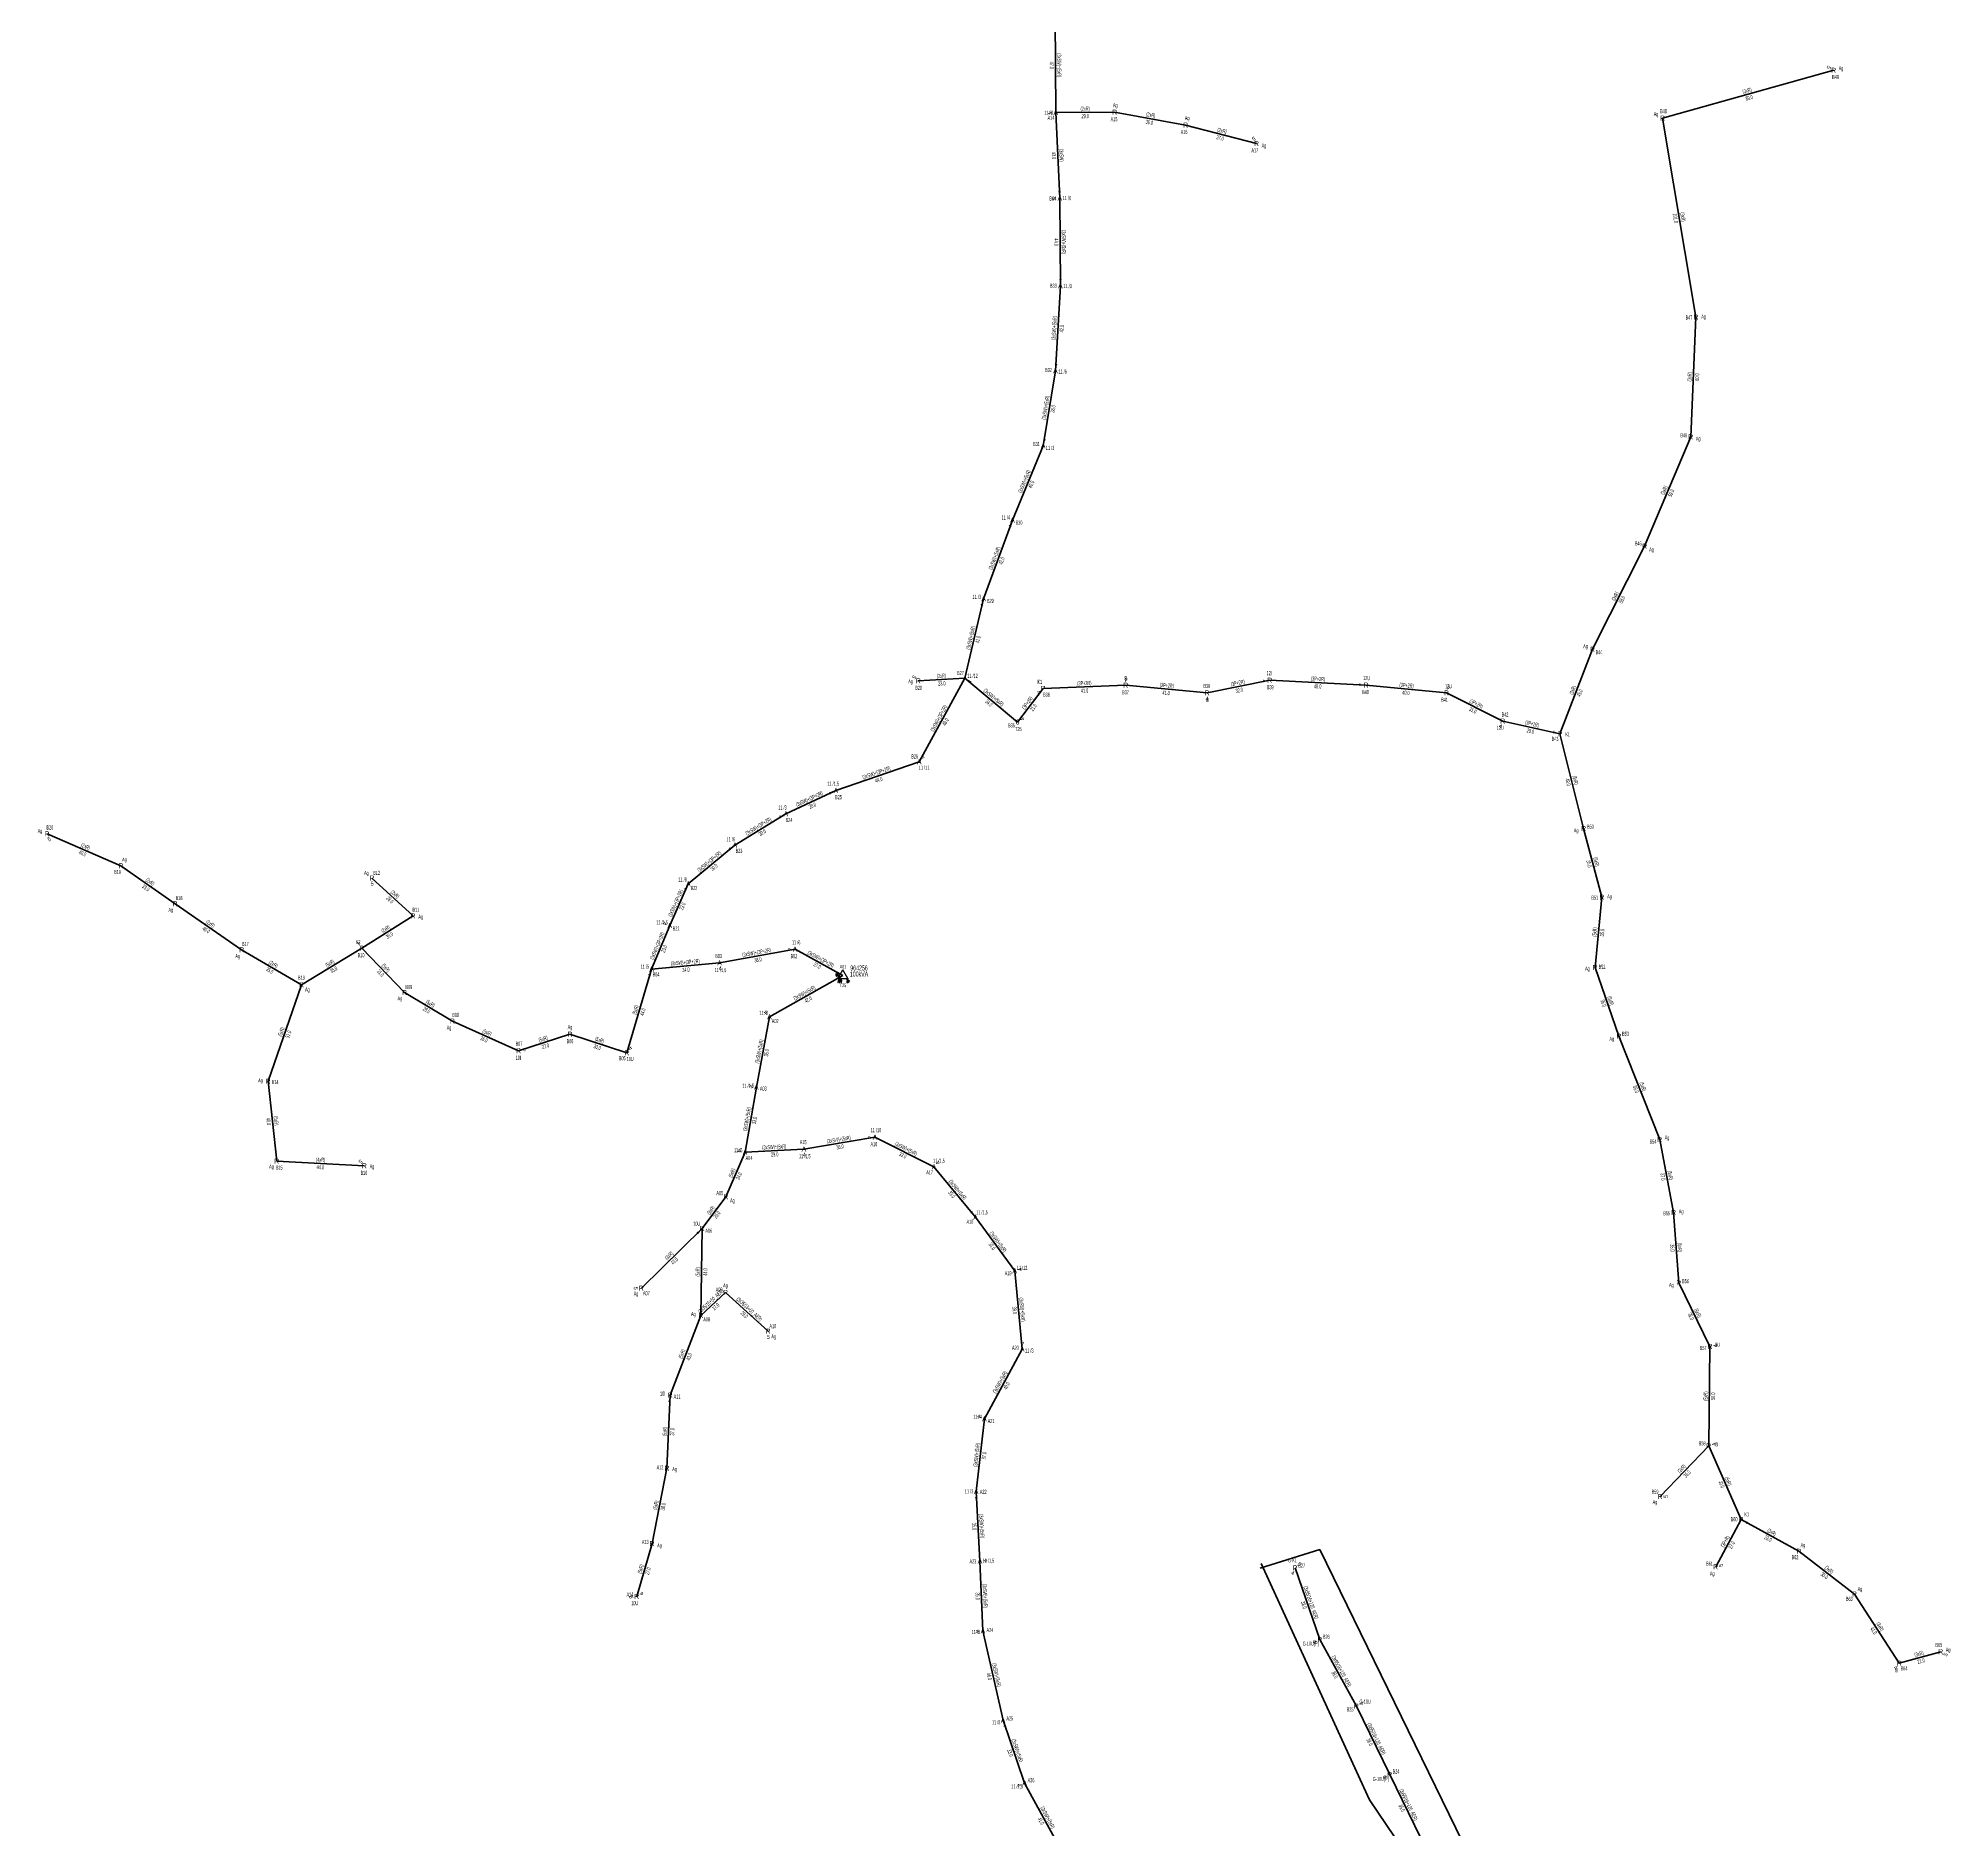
# Model space of a CAD drawing. Header units: millimetres. Extents: x 533048 to 542367, y 4141668 to 4149433.
# Drawn here: x 537838 to 538793, y 4146387 to 4147282 of the extents above; entities that cross this region are included whole.
import ezdxf
from ezdxf.enums import TextEntityAlignment as Align

# ---------------------------------------------------------------- set-up
doc = ezdxf.new("R2010")
doc.units = ezdxf.units.MM
for name, color, linetype, lineweight in [('DIREK_AG_MEVCUT', 120, 'Continuous', 25), ('DIREK_OG_MEVCUT', 16, 'Continuous', 25), ('HAT_AG_HAVAI_MEVCUT', 126, 'Continuous', 50), ('HAT_OG_HAVAI_MEVCUT', 48, 'Continuous', 70), ('KULLANICI', 1, 'Continuous', 25), ('TRAFO_MEVCUT', 5, 'Continuous', 30), ('TRAFO_TADILAT_BYSK', 5, 'Continuous', 30)]:
    doc.layers.add(name, color=color, linetype=linetype, lineweight=lineweight)
doc.styles.add('Direk', font='B_CAD')
doc.styles.get("Standard").update_dxf_attribs({"font": 'Arial'})

# ---------------------------------------------------------------- blocks, each defined once
blk = doc.blocks.new('MEV_DIREK')
h = blk.add_hatch(color=32)
h.paths.add_polyline_path([(-2.14, 0.97), (-2.35, 1.09), (-3.31, -0.55), (-3.09, -0.67), (-2.67, 0.06), (-1.89, -0.39), (-1.79, -0.22), (-2.56, 0.23)])
h.paths.add_polyline_path([(-3.46, -0.17), (-3.33, -0.25), (-2.61, 0.99), (-2.74, 1.06)])
h.paths.add_polyline_path([(-3.54, 0.29), (-3.41, 0.22), (-3.05, 0.82), (-3.18, 0.9)])
h.paths.add_polyline_path([(-3.58, 0.81), (-3.66, 0.68), (-3.53, 0.61), (-3.45, 0.74)])
h.paths.add_polyline_path([(-1.51, -2.34), (-2.26, -2.33), (-2.52, -3.47), (-2.42, -3.47), (-2.21, -2.53), (-1.91, -2.54), (-2.12, -3.47), (-2.02, -3.47), (-1.81, -2.54), (-1.51, -2.54), (-1.72, -3.47), (-1.62, -3.48), (-1.41, -2.54), (-1.11, -2.54), (-1.32, -3.48), (-1.22, -3.48), (-1.01, -2.54), (-0.71, -2.55), (-0.92, -3.48), (-0.82, -3.48), (-0.56, -2.35), (-1.31, -2.34), (-1.31, -1.44), (-1.51, -1.44)])
at = {"layer": 'TRAFO_MEVCUT'}
for points in [[(2.35, -1.57), (2.12, -1.92), (2.08, -1.44), (1.94, -1.44), (2.01, -2.32), (2.25, -1.96), (2.31, -2.67), (2.1, -2.67), (2.39, -2.87), (2.4, -2.86), (2.64, -2.49), (2.45, -2.63)], [(2.35, -1.57), (2.12, -1.92), (2.08, -1.44), (1.94, -1.44), (2.01, -2.32), (2.25, -1.96), (2.31, -2.67), (2.1, -2.67), (2.39, -2.87), (1.98, -3.19), (2.2, -3.79), (2.26, -3.74), (2.08, -3.26), (2.26, -3.13), (2.44, -3.6), (2.49, -3.56), (2.32, -3.08), (2.49, -2.94), (2.67, -3.42), (2.73, -3.38), (2.55, -2.9), (2.73, -2.76), (2.91, -3.24), (2.97, -3.2), (2.79, -2.72), (2.97, -2.58), (3.15, -3.06), (3.21, -3.01), (2.98, -2.42), (2.4, -2.86), (2.64, -2.49), (2.45, -2.63)], [(2.97, -2.58), (3.15, -3.06), (3.21, -3.01), (2.98, -2.42), (2.4, -2.86), (2.64, -2.49), (2.45, -2.63), (2.35, -1.57), (2.12, -1.92), (2.08, -1.44), (1.94, -1.44), (2.01, -2.32), (2.25, -1.96), (2.31, -2.67), (2.1, -2.67), (2.39, -2.87), (1.98, -3.19), (2.2, -3.79), (2.26, -3.74), (2.08, -3.26), (2.26, -3.13), (2.44, -3.6), (2.49, -3.56), (2.32, -3.08), (2.49, -2.94), (2.67, -3.42), (2.73, -3.38), (2.55, -2.9), (2.73, -2.76), (2.91, -3.24), (2.97, -3.2), (2.79, -2.72)]]:
    blk.add_hatch(color=32, dxfattribs=at).paths.add_polyline_path(points)
at = {"layer": 'TRAFO_MEVCUT', "linetype": 'Continuous'}
for p, q in [((-2.5, -1.44), (0, 2.89)), ((2.5, -1.44), (0, 2.89)), ((-2.5, -1.44), (2.5, -1.44))]:
    blk.add_line(p, q, dxfattribs=at)
at = {"layer": 'TRAFO_MEVCUT', "color": 32, "flags": 128}
blk.add_lwpolyline([(1.94, -1.44), (2.08, -1.44), (2.12, -1.92), (2.35, -1.57), (2.45, -2.63), (2.64, -2.49), (2.4, -2.86), (2.98, -2.42), (3.21, -3.01), (3.15, -3.06), (2.97, -2.58), (2.79, -2.72), (2.97, -3.2), (2.91, -3.24), (2.73, -2.76), (2.55, -2.9), (2.73, -3.38), (2.67, -3.42), (2.49, -2.94), (2.32, -3.08), (2.49, -3.56), (2.44, -3.6), (2.26, -3.13), (2.08, -3.26), (2.26, -3.74), (2.2, -3.79), (1.98, -3.19), (2.39, -2.87), (2.1, -2.67), (2.31, -2.67), (2.25, -1.96), (2.01, -2.32), (1.94, -1.44)], dxfattribs=at)
at = {"layer": 'TRAFO_TADILAT_BYSK', "color": 32, "flags": 128}
for points in [[(-3.53, 0.61), (-3.45, 0.74), (-3.58, 0.81), (-3.66, 0.68), (-3.53, 0.61)], [(-3.41, 0.22), (-3.05, 0.82), (-3.18, 0.9), (-3.54, 0.29), (-3.41, 0.22)], [(-3.33, -0.25), (-2.61, 0.99), (-2.74, 1.06), (-3.46, -0.17), (-3.33, -0.25)], [(-1.79, -0.22), (-2.56, 0.23), (-2.14, 0.97), (-2.35, 1.09), (-3.31, -0.55), (-3.09, -0.67), (-2.67, 0.06), (-1.89, -0.39), (-1.79, -0.22)], [(-1.31, -1.44), (-1.51, -1.44), (-1.51, -2.34), (-2.26, -2.33), (-2.52, -3.47), (-2.42, -3.47), (-2.21, -2.53), (-1.91, -2.54), (-2.12, -3.47), (-2.02, -3.47), (-1.81, -2.54), (-1.51, -2.54), (-1.72, -3.47), (-1.62, -3.48), (-1.41, -2.54), (-1.11, -2.54), (-1.32, -3.48), (-1.22, -3.48), (-1.01, -2.54), (-0.71, -2.55), (-0.92, -3.48), (-0.82, -3.48), (-0.56, -2.35), (-1.31, -2.34), (-1.31, -1.44)]]:
    blk.add_lwpolyline(points, dxfattribs=at)

msp = doc.modelspace()

# ---------------------------------------------------------------- linework, layer by layer
at = {"layer": 'HAT_AG_HAVAI_MEVCUT'}
for p, q in [((538649.615995, 4147241.957855), (538735.106771, 4147265.825838)), ((538346.573521, 4147244.71657), (538375.99421, 4147244.891853)), ((538375.99421, 4147244.891853), (538411.430268, 4147238.472277)), ((538666.30648, 4147142.624494), (538649.615995, 4147241.957855)), ((538411.430268, 4147238.472277), (538446.866327, 4147229.228088)), ((538663.694035, 4147082.777006), (538666.30648, 4147142.624494)), ((538640.704354, 4147028.130464), (538663.694035, 4147082.777006)), ((538614.666555, 4146976.70581), (538640.704354, 4147028.130464)), ((538598.3849, 4146934.509093), (538614.666555, 4146976.70581)), ((538301.238162, 4146962.218678), (538277.93867, 4146960.948967)), ((538327.523046, 4146940.397807), (538340.327533, 4146957.189728)), ((538340.327533, 4146957.189728), (538381.529866, 4146958.758572)), ((538381.529866, 4146958.758572), (538422.229977, 4146954.906826)), ((538422.229977, 4146954.906826), (538453.448302, 4146961.286314)), ((538501.548813, 4146958.846606), (538453.448302, 4146961.286314)), ((538541.726778, 4146954.90021), (538501.548813, 4146958.846606)), ((538569.797183, 4146940.868552), (538541.726778, 4146954.90021)), ((538598.3849, 4146934.509093), (538569.797183, 4146940.868552)), ((538598.3849, 4146934.509093), (538610.217561, 4146887.23965)), ((538619.29361, 4146852.99956), (538610.217561, 4146887.23965)), ((537879.708222, 4146868.596116), (537842.831669, 4146884.521944)), ((537906.725239, 4146849.625765), (537879.708222, 4146868.596116)), ((538005.049855, 4146862.496787), (538025.590119, 4146843.547183)), ((537939.979878, 4146826.654261), (537906.725239, 4146849.625765)), ((538615.933394, 4146817.761307), (538619.29361, 4146852.99956)), ((538000.080144, 4146827.445333), (538025.590119, 4146843.547183)), ((537969.868999, 4146809.209956), (537939.979878, 4146826.654261)), ((538000.080144, 4146827.445333), (537969.868999, 4146809.209956)), ((538000.080144, 4146827.445333), (538021.32544, 4146805.326347)), ((538144.736482, 4146817.073753), (538132.351543, 4146775.224808)), ((538627.880879, 4146783.511356), (538615.933394, 4146817.761307)), ((537969.868999, 4146809.209956), (537953.217512, 4146761.021891)), ((538021.32544, 4146805.326347), (538045.261332, 4146791.058204)), ((538078.313872, 4146776.254931), (538045.261332, 4146791.058204)), ((538078.313872, 4146776.254931), (538103.976423, 4146784.544637)), ((538132.351543, 4146775.224808), (538103.976423, 4146784.544637)), ((538648.221637, 4146731.880777), (538627.880879, 4146783.511356)), ((537953.217512, 4146761.021891), (537957.486234, 4146721.180881)), ((538191.404503, 4146725.568779), (538181.795427, 4146703.387491)), ((538655.135753, 4146695.552813), (538648.221637, 4146731.880777)), ((537957.486234, 4146721.180881), (538001.257398, 4146718.784863)), ((538181.795427, 4146703.387491), (538169.92237, 4146687.57873)), ((538139.649673, 4146657.665376), (538169.92237, 4146687.57873)), ((538169.352939, 4146644.08236), (538169.92237, 4146687.57873)), ((538657.743791, 4146660.314248), (538655.135753, 4146695.552813)), ((538673.32386, 4146628.640253), (538657.743791, 4146660.314248)), ((538169.352939, 4146644.08236), (538181.660292, 4146655.63)), ((538181.660292, 4146655.63), (538202.932259, 4146636.181344)), ((538169.352939, 4146644.08236), (538154.023235, 4146604.320547)), ((538672.68035, 4146578.925185), (538673.32386, 4146628.640253)), ((538154.023235, 4146604.320547), (538152.413216, 4146567.835335)), ((538672.68035, 4146578.925185), (538648.44107, 4146553.635584)), ((538688.880378, 4146542.226493), (538672.68035, 4146578.925185)), ((538144.945286, 4146530.177304), (538152.413216, 4146567.835335)), ((538688.880378, 4146542.226493), (538676.173545, 4146518.489402)), ((538688.880378, 4146542.226493), (538717.72471, 4146526.321367)), ((538137.288649, 4146503.799004), (538144.945286, 4146530.177304)), ((538745.501154, 4146504.979083), (538717.72471, 4146526.321367)), ((538478.493, 4146482.241), (538466.131, 4146518.024)), ((538767.878133, 4146470.480756), (538745.501154, 4146504.979083)), ((538496.723, 4146449.026), (538478.493, 4146482.241)), ((538767.878133, 4146470.480756), (538788.556981, 4146476.190905)), ((538513.373, 4146414.834), (538496.723, 4146449.026)), ((538528.873, 4146383.138), (538513.373, 4146414.834))]:
    msp.add_line(p, q, dxfattribs=at)
at = {"layer": 'HAT_OG_HAVAI_MEVCUT'}
for p, q in [((538346.573521, 4147244.71657), (538346.358635, 4147291.872853)), ((538348.585856, 4147201.914128), (538346.573521, 4147244.71657)), ((538348.585856, 4147201.914128), (538348.882144, 4147158.162249)), ((538346.435055, 4147115.799928), (538348.882144, 4147158.162249)), ((538340.307271, 4147078.303295), (538346.435055, 4147115.799928)), ((538324.967899, 4147041.233564), (538340.307271, 4147078.303295)), ((538310.557024, 4147001.886973), (538324.967899, 4147041.233564)), ((538301.238162, 4146962.218678), (538310.557024, 4147001.886973)), ((538278.404995, 4146920.537307), (538301.238162, 4146962.218678)), ((538301.238162, 4146962.218678), (538327.523046, 4146940.397807)), ((538236.785958, 4146906.134625), (538278.404995, 4146920.537307)), ((538211.753696, 4146894.585064), (538236.785958, 4146906.134625)), ((538186.337517, 4146878.953793), (538211.753696, 4146894.585064)), ((538163.070321, 4146859.611707), (538186.337517, 4146878.953793)), ((538163.070321, 4146859.611707), (538153.781028, 4146838.73057)), ((538144.736482, 4146817.073753), (538153.781028, 4146838.73057)), ((538144.736482, 4146817.073753), (538178.678396, 4146820.103394)), ((538216.372494, 4146826.948826), (538178.678396, 4146820.103394)), ((538216.372494, 4146826.948826), (538240.322411, 4146813.833073)), ((538203.604182, 4146793.146526), (538240.322411, 4146813.833073)), ((538197.051065, 4146758.022937), (538203.604182, 4146793.146526)), ((538191.404503, 4146725.568779), (538197.051065, 4146758.022937)), ((538191.404503, 4146725.568779), (538220.80598, 4146727.164232)), ((538256.285078, 4146733.091228), (538220.80598, 4146727.164232)), ((538256.285078, 4146733.091228), (538285.759931, 4146718.289294)), ((538285.759931, 4146718.289294), (538306.505943, 4146693.101882)), ((538326.075272, 4146666.424655), (538306.505943, 4146693.101882)), ((538329.850327, 4146627.28698), (538326.075272, 4146666.424655)), ((538310.951457, 4146592.440899), (538329.850327, 4146627.28698)), ((538306.841515, 4146556.139968), (538310.951457, 4146592.440899)), ((538306.841515, 4146556.139968), (538308.706488, 4146521.466179)), ((538310.22073, 4146486.549171), (538308.706488, 4146521.466179)), ((538320.255, 4146441.935), (538310.22073, 4146486.549171)), ((538331.04026, 4146410.607584), (538320.255, 4146441.935)), ((538350.733003, 4146374.428442), (538331.04026, 4146410.607584))]:
    msp.add_line(p, q, dxfattribs=at)
at = {"layer": 'KULLANICI', "color": 6, "lineweight": 53, "flags": 128}
msp.add_lwpolyline([(538448.724619, 4146517.965188), (538478.410793, 4146527.16286), (538563.441434, 4146353.222089), (538694.685124, 4146244.840203), (538745.037067, 4146070.93792), (538772.674475, 4145867.822653), (538756.680193, 4145867.62995), (538735.868355, 4145934.88302), (538729.574808, 4146043.066146), (538669.971176, 4146240.784536), (538566.074158, 4146309.353712), (538503.22281, 4146402.264497), (538449.1248, 4146520.21222)], dxfattribs=at)

# ---------------------------------------------------------------- block references
at = {"layer": 'TRAFO_MEVCUT'}
msp.add_blockref('MEV_DIREK', (538240.322411, 4146813.833073), dxfattribs=at)

# ---------------------------------------------------------------- texts
at = {"layer": 'DIREK_AG_MEVCUT', "color": 32, "style": 'Direk'}
for s, rotation, p in [('5', 240.599087, (538732.667394, 4147267.200408)), ('5', 570.379127, (538445.450312, 4147231.643642)), ('5', 228.119262, (538275.853969, 4146962.818197)), ('4', 310.049956, (538338.184179, 4146955.388053)), ('4', 536.490486, (538381.701266, 4146961.553321)), ('4', 277.936165, (538450.675119, 4146960.899719)), ('4', 266.419851, (538498.754277, 4146959.021451)), ('4', 518.678114, (538542.744878, 4146957.508557)), ('4', 358.832698, (538422.172936, 4146952.107407)), ('4', 336.945185, (538568.70067, 4146938.292187)), ('4', 253.179678, (538595.704692, 4146935.319332)), ('5', 381.641998, (537843.864325, 4146881.919326)), ('5', 362.30664, (538005.162548, 4146859.699055)), ('4', 211.973807, (537998.597456, 4146829.820546)), ('4', 457.394853, (538081.090584, 4146776.615309)), ('4', 500.589952, (538134.129168, 4146777.388151)), ('5', 581.866777, (537999.388675, 4146720.870019)), ('4', 316.766409, (538168.004442, 4146685.538742)), ('5', 269.657919, (538136.849723, 4146657.682093)), ('5', 362.563771, (538203.057507, 4146633.384147)), ('4', 455.991816, (538676.108563, 4146628.932535)), ('4', 352.834079, (538153.673954, 4146601.542418)), ('4', 467.678301, (538675.348125, 4146579.775467)), ('5', 451.214845, (538651.24044, 4146553.694948)), ('4', 421.483138, (538691.340673, 4146540.889725)), ('4', 334.058564, (538464.906134, 4146515.506123)), ('5', 131.558565, (538468.226178, 4146519.881479)), ('5', 466.839168, (538678.853486, 4146519.300524)), ('4', 478.813959, (538139.741979, 4146505.148512)), ('5', 276.31396, (538134.505633, 4146503.491069)), ('4', 291.483951, (538475.887543, 4146481.215526)), ('4', 321.085948, (538766.119302, 4146468.302107)), ('5', 420.43668, (538790.992452, 4146474.809427)), ('4', 476.663063, (538499.22525, 4146450.28248)), ('4', 295.987933, (538510.856118, 4146413.607091))]:
    msp.add_text(s, height=2, rotation=rotation, dxfattribs=at).set_placement(p, align=Align.MIDDLE_CENTER)
at = {"layer": 'DIREK_AG_MEVCUT', "style": 'Direk'}
for s, p in [('R', (538735.106771, 4147265.825838)), ('R', (538375.99421, 4147244.891853)), ('R', (538649.615995, 4147241.957855)), ('R', (538411.430268, 4147238.472277)), ('R', (538446.866327, 4147229.228088)), ('R', (538666.30648, 4147142.624494)), ('R', (538663.694035, 4147082.777006)), ('R', (538640.704354, 4147028.130464)), ('R', (538614.666555, 4146976.70581)), ('R', (538277.93867, 4146960.948967)), ('P', (538340.327533, 4146957.189728)), ('R', (538381.529866, 4146958.758572)), ('R', (538422.229977, 4146954.906826)), ('R', (538453.448302, 4146961.286314)), ('R', (538501.548813, 4146958.846606)), ('R', (538541.726778, 4146954.90021)), ('R', (538569.797183, 4146940.868552)), ('P', (538598.3849, 4146934.509093)), ('R', (538610.217561, 4146887.23965)), ('R', (537842.831669, 4146884.521944)), ('R', (537879.708222, 4146868.596116)), ('R', (538005.049855, 4146862.496787)), ('R', (537906.725239, 4146849.625765)), ('R', (538619.29361, 4146852.99956)), ('R', (538025.590119, 4146843.547183)), ('R', (537939.979878, 4146826.654261)), ('P', (538000.080144, 4146827.445333)), ('R', (537969.868999, 4146809.209956)), ('R', (538615.933394, 4146817.761307)), ('R', (538021.32544, 4146805.326347)), ('R', (538045.261332, 4146791.058204)), ('R', (538103.976423, 4146784.544637)), ('R', (538627.880879, 4146783.511356)), ('R', (538078.313872, 4146776.254931)), ('R', (538132.351543, 4146775.224808)), ('R', (537953.217512, 4146761.021891)), ('R', (538648.221637, 4146731.880777)), ('R', (537957.486234, 4146721.180881)), ('R', (538001.257398, 4146718.784863)), ('R', (538181.795427, 4146703.387491)), ('R', (538655.135753, 4146695.552813)), ('R', (538169.92237, 4146687.57873)), ('R', (538139.649673, 4146657.665376)), ('R', (538657.743791, 4146660.314248)), ('R', (538181.660292, 4146655.63)), ('R', (538169.352939, 4146644.08236)), ('R', (538202.932259, 4146636.181344)), ('R', (538673.32386, 4146628.640253)), ('R', (538154.023235, 4146604.320547)), ('R', (538672.68035, 4146578.925185)), ('R', (538152.413216, 4146567.835335)), ('R', (538648.44107, 4146553.635584)), ('P', (538688.880378, 4146542.226493)), ('R', (538144.945286, 4146530.177304)), ('R', (538717.72471, 4146526.321367)), ('P', (538466.131, 4146518.024)), ('R', (538676.173545, 4146518.489402)), ('R', (538137.288649, 4146503.799004)), ('R', (538745.501154, 4146504.979083)), ('R', (538478.493, 4146482.241)), ('R', (538788.556981, 4146476.190905)), ('R', (538767.878133, 4146470.480756)), ('R', (538496.723, 4146449.026)), ('R', (538513.373, 4146414.834))]:
    msp.add_text(s, height=2.5, dxfattribs=at).set_placement(p, align=Align.MIDDLE_CENTER)
at = {"layer": 'DIREK_AG_MEVCUT', "width": 0.53}
for s, p in [('B49', (538736.047936, 4147262.454754)), ('Ag', (538738.807067, 4147266.858916)), ('A15', (538375.691387, 4147241.404978)), ('Ag', (538376.299689, 4147248.409317)), ('Ag', (538412.200982, 4147241.964721)), ('Ag', (538646.409068, 4147243.995503)), ('B48', (538650.128264, 4147245.420164)), ('A16', (538410.676035, 4147235.05451)), ('A17', (538445.98285, 4147225.841428)), ('Ag', (538450.585249, 4147228.257934)), ('B47', (538662.813081, 4147142.409648)), ('Ag', (538670.153416, 4147142.861081)), ('B46', (538660.2791, 4147083.54396)), ('Ag', (538667.446803, 4147081.934178)), ('B45', (538637.528041, 4147029.60051)), ('Ag', (538644.172938, 4147026.525153)), ('Ag', (538611.172298, 4146978.259858)), ('B44', (538617.86454, 4146975.283527)), ('8I', (538381.628929, 4146962.276866)), ('12I', (538453.18261, 4146964.801112)), ('12U', (538501.808682, 4146962.338054)), ('Ag', (538274.090033, 4146960.739235)), ('B28', (538278.129121, 4146957.454152)), ('K1', (538338.635425, 4146960.450399)), ('B36', (538341.939687, 4146954.083128)), ('B37', (538381.431358, 4146955.259958)), ('B38', (538422.042433, 4146958.401798)), ('B39', (538453.712123, 4146957.796271)), ('B40', (538501.289026, 4146955.356261)), ('12U', (538542.697614, 4146958.267165)), ('8I', (538422.419529, 4146951.374424)), ('B41', (538540.757086, 4146951.537221)), ('B42', (538570.968407, 4146944.166769)), ('12U', (538568.624291, 4146937.565638)), ('K1', (538602.253712, 4146934.270925)), ('B43', (538595.9429, 4146932.001775)), ('Ag', (537839.31942, 4146886.038775)), ('B20', (537844.219332, 4146887.735104)), ('Ag', (538606.495502, 4146886.280535)), ('B50', (538613.606844, 4146888.113015)), ('Ag', (537881.501163, 4146871.802031)), ('B19', (537877.99983, 4146865.541383)), ('Ag', (538002.285671, 4146865.046909)), ('B12', (538007.423116, 4146865.069263)), ('B18', (537908.725517, 4146852.497853)), ('B51', (538615.805376, 4146852.712808)), ('Ag', (538623.134334, 4146853.315289)), ('Ag', (537904.609052, 4146846.58725)), ('B11', (538027.011186, 4146846.745709)), ('Ag', (538029.427561, 4146843.196824)), ('B17', (537941.85798, 4146829.607688)), ('K2', (537998.165077, 4146830.547597)), ('Ag', (537937.999593, 4146823.540146)), ('B10', (537999.622117, 4146823.975433)), ('B13', (537969.843165, 4146812.709861)), ('Ag', (538612.108919, 4146817.299059)), ('B52', (538619.408106, 4146818.18128)), ('Ag', (537972.804503, 4146806.835053)), ('Ag', (538019.010373, 4146802.413475)), ('B09', (538023.503125, 4146808.066363)), ('B08', (538046.875428, 4146794.163795)), ('Ag', (538043.571761, 4146787.807399)), ('B06', (538103.967843, 4146781.044648)), ('Ag', (538103.985006, 4146788.045497)), ('Ag', (538624.287792, 4146782.177481)), ('B53', (538631.162076, 4146784.729446)), ('10I', (538078.122883, 4146772.742238)), ('B07', (538078.503891, 4146779.749769)), ('B05', (538130.08971, 4146772.553832)), ('10U', (538133.979846, 4146772.118831)), ('Ag', (537949.389466, 4146761.456252)), ('B14', (537956.695196, 4146760.627284)), ('B54', (538644.859578, 4146730.907865)), ('Ag', (538651.911148, 4146732.948447)), ('Ag', (537954.908397, 4146718.465246)), ('B15', (537958.779154, 4146717.928443)), ('B16', (538001.066095, 4146715.290095)), ('Ag', (538005.105979, 4146718.574193)), ('A05', (538178.769401, 4146705.14623)), ('Ag', (538185.08672, 4146701.474577)), ('B55', (538651.665731, 4146695.095707)), ('Ag', (538658.954595, 4146696.055869)), ('10U', (538167.277454, 4146689.888078)), ('A06', (538173.235069, 4146686.449118)), ('A09', (538178.443971, 4146657.010319)), ('Ag', (538181.637685, 4146659.132218)), ('Ag', (538654.035993, 4146659.305999)), ('B56', (538661.12115, 4146661.232642)), ('Ag', (538136.980512, 4146655.027899)), ('A07', (538142.109727, 4146655.175771)), ('Ag', (538165.574133, 4146644.811193)), ('A08', (538172.256147, 4146642.127524)), ('A10', (538205.293951, 4146638.764445)), ('Ag', (538205.708654, 4146633.642925)), ('8U', (538677.07595, 4146629.487559)), ('B57', (538669.909828, 4146627.869289)), ('10I', (538150.281697, 4146605.102545)), ('A11', (538157.449207, 4146603.604504)), ('B58', (538669.441268, 4146580.251211)), ('8I', (538676.781176, 4146579.762365)), ('A12', (538148.938358, 4146568.2541)), ('Ag', (538156.237867, 4146567.374417)), ('B59', (538645.914281, 4146556.057431)), ('Ag', (538645.849309, 4146550.931519)), ('B60', (538685.382891, 4146542.359098)), ('K1', (538691.667001, 4146544.77752)), ('A13', (538141.544884, 4146531.00632)), ('Ag', (538148.680651, 4146529.266624)), ('B62', (538715.807981, 4146523.39286)), ('Ag', (538719.747868, 4146529.412482)), ('G-K1', (538464.816993, 4146521.827519)), ('B27', (538469.439149, 4146519.16687)), ('B61', (538673.087853, 4146520.141221)), ('Ag', (538674.442684, 4146515.256054)), ('A14', (538133.927383, 4146504.774654)), ('Ag', (538748.264265, 4146507.530229)), ('10U', (538136.311841, 4146500.43375)), ('B63', (538742.929613, 4146502.60481)), ('G-10U(P)', (538473.949104, 4146480.226537)), ('B26', (538481.692658, 4146483.659517)), ('B65', (538787.625375, 4146479.564643)), ('Ag', (538792.260451, 4146477.213562)), ('8I', (538766.547231, 4146466.976608)), ('B64', (538770.23457, 4146467.89286)), ('B25', (538493.614581, 4146447.417358)), ('G-10U', (538501.100088, 4146451.291193)), ('G-10U(P)', (538508.928451, 4146412.665114)), ('B24', (538516.518463, 4146416.368948))]:
    msp.add_text(s, height=2.05, dxfattribs=at).set_placement(p, align=Align.MIDDLE_CENTER)
at = {"layer": 'DIREK_AG_MEVCUT', "color": 40, "style": 'Direk'}
for p in [(538476.20753, 4146481.227774), (538511.126241, 4146413.737609)]:
    msp.add_text('z', height=2, dxfattribs=at).set_placement(p, align=Align.MIDDLE_CENTER)
at = {"layer": 'DIREK_OG_MEVCUT', "width": 0.53}
for s, p in [('11 /8', (538342.982999, 4147244.624028)), ('A14', (538344.190286, 4147242.153332)), ('B34', (538345.08712, 4147201.820073)), ('11 /6', (538352.17483, 4147202.010608)), ('B33', (538345.383279, 4147158.251367)), ('11 /3', (538352.471593, 4147158.070825)), ('B32', (538342.956149, 4147116.183616)), ('11 /6', (538350.003178, 4147115.4064)), ('B31', (538336.94085, 4147079.261007)), ('11 /3', (538343.757547, 4147077.321727)), ('11 /4', (538321.630155, 4147042.534734)), ('B30', (538328.228872, 4147039.962323)), ('11 /3', (538307.120896, 4147002.915759)), ('B29', (538313.909967, 4147000.883093)), ('B27', (538298.990768, 4146964.901814)), ('11 /12', (538305.012436, 4146963.484516)), ('B35', (538324.444116, 4146938.733418)), ('T25', (538327.920256, 4146936.904683)), ('B26', (538276.146485, 4146923.211093)), ('11 /11', (538280.83333, 4146917.662471)), ('11 /1,5', (538235.377412, 4146909.633492)), ('11 /3', (538210.08063, 4146897.707934)), ('B25', (538238.093021, 4146902.887844)), ('B24', (538213.406548, 4146891.499925)), ('11 /6', (538184.26619, 4146881.840128)), ('B23', (538188.378147, 4146876.110233)), ('11 /8', (538160.221294, 4146861.768199)), ('B22', (538165.861021, 4146857.499364)), ('11 /1,5', (538149.953471, 4146840.380937)), ('B21', (538156.994992, 4146837.344771)), ('11 /6', (538216.934798, 4146830.417999)), ('B03', (538178.209635, 4146823.571861)), ('B02', (538215.812502, 4146823.493915)), ('11 /5', (538141.354717, 4146818.276373)), ('B04', (538146.953667, 4146814.3656)), ('11 /1,5', (538179.16021, 4146816.538347)), ('11 /3', (538200.697885, 4146795.226158)), ('A02', (538206.450532, 4146791.10979)), ('11 /1,5', (538192.901821, 4146758.770932)), ('A03', (538200.495543, 4146757.401992)), ('11 /10', (538256.819285, 4146736.627415)), ('11 /5', (538187.964241, 4146726.597388)), ('11 /1,5', (538221.198498, 4146723.606028)), ('A15', (538220.422211, 4146730.643128)), ('A16', (538255.762271, 4146729.630496)), ('A04', (538193.404094, 4146722.696213)), ('A17', (538283.576635, 4146715.553746)), ('11 /1,5', (538288.226382, 4146721.379618)), ('11 /1,5', (538309.722335, 4146695.603042)), ('A18', (538303.743012, 4146690.953345)), ('11 /12', (538329.788046, 4146667.841376)), ('A19', (538322.805248, 4146665.176879)), ('A20', (538326.42037, 4146627.983685)), ('11 /3', (538333.367334, 4146626.572592)), ('11 /4', (538307.53236, 4146593.51673)), ('A21', (538314.290083, 4146591.390387)), ('11 /3', (538303.252475, 4146556.245883)), ('A22', (538310.339992, 4146556.036726)), ('A23', (538305.21061, 4146521.296365)), ('11 /1,5', (538312.928323, 4146521.671255)), ('11 /3', (538306.662244, 4146486.075671)), ('A24', (538313.690151, 4146487.010821)), ('11 /8', (538316.802932, 4146440.95579)), ('A25', (538323.622156, 4146442.890124)), ('11 /1,5', (538327.228005, 4146408.927876)), ('A26', (538334.243145, 4146412.0188))]:
    msp.add_text(s, height=2.05, dxfattribs=at).set_placement(p, align=Align.MIDDLE_CENTER)
at = {"layer": 'DIREK_OG_MEVCUT', "color": 32, "style": 'Direk'}
for s, rotation, p in [('4', 270.868755, (538343.773843, 4147244.674116)), ('5', 270.96394, (538345.786252, 4147201.867023)), ('4', 182.115814, (538348.482481, 4147204.712219)), ('4', 539.464488, (538348.908314, 4147160.962127)), ('4', 535.200118, (538346.669347, 4147118.590108)), ('4', 527.419066, (538340.917162, 4147081.036065)), ('4', 339.293464, (538323.977871, 4147038.614434)), ('4', 345.055986, (538309.834974, 4146999.181674)), ('4', 415.793791, (538303.553817, 4146960.644593)), ('4', 479.580219, (538329.958109, 4146941.780004)), ('4', 500.736638, (538280.177076, 4146922.705193)), ('4', 293.348164, (538234.21524, 4146905.024936)), ('4', 299.886029, (538209.326045, 4146893.18989)), ('4', 307.700644, (538184.12211, 4146877.241492)), ('4', 329.447246, (538161.646993, 4146857.200455)), ('4', 246.34631, (538151.216264, 4146839.853951)), ('4', 270.543126, (538213.57262, 4146826.922284)), ('4', 341.968928, (538143.86979, 4146814.411265)), ('4', 366.398765, (538178.990449, 4146817.320837)), ('4', 221.905151, (538201.734064, 4146795.23043)), ('4', 259.606281, (538194.29701, 4146758.528089)), ('4', 256.741969, (538188.679131, 4146726.210922)), ('4', 364.700562, (538221.035435, 4146724.373649)), ('4', 270.446701, (538253.485163, 4146733.069399)), ('4', 495.44152, (538287.724515, 4146720.284391)), ('4', 218.673405, (538304.756279, 4146695.287899)), ('4', 463.197664, (538328.801319, 4146667.063926)), ('4', 537.013771, (538329.996195, 4146630.083177)), ('4', 247.030154, (538308.373468, 4146593.533589)), ('4', 360.694208, (538306.87544, 4146553.340174)), ('4', 452.632079, (538311.503534, 4146521.594761)), ('4', 275.031288, (538307.431519, 4146486.303612)), ('4', 377.416895, (538321.093102, 4146439.263374)), ('4', 291.387993, (538328.433089, 4146409.586476))]:
    msp.add_text(s, height=2, rotation=rotation, dxfattribs=at).set_placement(p, align=Align.MIDDLE_CENTER)
at = {"layer": 'DIREK_OG_MEVCUT', "style": 'Direk'}
for s, p in [('A', (538346.573521, 4147244.71657)), ('A', (538348.585856, 4147201.914128)), ('A', (538348.882144, 4147158.162249)), ('A', (538346.435055, 4147115.799928)), ('A', (538340.307271, 4147078.303295)), ('A', (538324.967899, 4147041.233564)), ('A', (538310.557024, 4147001.886973)), ('A', (538301.238162, 4146962.218678)), ('6', (538327.523046, 4146940.397807)), ('A', (538278.404995, 4146920.537307)), ('A', (538236.785958, 4146906.134625)), ('A', (538211.753696, 4146894.585064)), ('A', (538186.337517, 4146878.953793)), ('A', (538163.070321, 4146859.611707)), ('A', (538153.781028, 4146838.73057)), ('A', (538178.678396, 4146820.103394)), ('A', (538216.372494, 4146826.948826)), ('A', (538144.736482, 4146817.073753)), ('A', (538203.604182, 4146793.146526)), ('A', (538197.051065, 4146758.022937)), ('A', (538256.285078, 4146733.091228)), ('A', (538191.404503, 4146725.568779)), ('A', (538220.80598, 4146727.164232)), ('A', (538285.759931, 4146718.289294)), ('A', (538306.505943, 4146693.101882)), ('A', (538326.075272, 4146666.424655)), ('A', (538329.850327, 4146627.28698)), ('A', (538310.951457, 4146592.440899)), ('A', (538306.841515, 4146556.139968)), ('A', (538308.706488, 4146521.466179)), ('A', (538310.22073, 4146486.549171)), ('A', (538320.255, 4146441.935)), ('A', (538331.04026, 4146410.607584))]:
    msp.add_text(s, height=2.5, dxfattribs=at).set_placement(p, align=Align.MIDDLE_CENTER)
at = {"layer": 'HAT_AG_HAVAI_MEVCUT', "lineweight": 30, "width": 0.53}
for s, rotation, p in [('(3xR)', 15.599086, (538692.132814, 4147254.710539, 269367.553385)), ('(2xR)', 0.341353, (538361.278801, 4147245.654197, 269187.997105)), ('(2xR)', 349.731694, (538393.863758, 4147242.518451, 269205.715134)), ('(2xR)', 345.379126, (538429.362856, 4147234.672657, 269223.433164)), ('(3xR)', 279.538027, (538658.799487, 4147192.432021, 269324.807998)), ('(3xR)', 87.500528, (538664.151066, 4147112.737818, 269333.15324)), ('(3xR)', 67.183616, (538651.415705, 4147055.783347, 269331.847017)), ('(3xR)', 63.145579, (538626.927121, 4147002.802104, 269320.352177)), ('(2xR)', 363.119261, (538289.542164, 4146962.432563, 269138.969335)), ('(3P+2R)', 357.096387, (538477.541615, 4146960.915369, 269226.724151)), ('(3P+2R)', 2.180574, (538360.896358, 4146958.823534, 269190.764933)), ('(3P+2R)', 354.593788, (538401.960005, 4146957.678918, 269211.114988)), ('(3P+2R)', 11.549422, (538437.668958, 4146958.92936, 269226.724151)), ('(3P+2R)', 354.390237, (538521.720885, 4146957.719337, 269250.774407)), ('(3xR)', 68.900831, (538605.732712, 4146955.913437, 269307.333277)), ('(3P+2R)', 52.673082, (538333.249379, 4146949.309175, 269170.163767)), ('(3P+2R)', 333.440738, (538556.142035, 4146948.644683, 269270.863389)), ('(3P+2R)', 347.458523, (538584.275616, 4146938.518541, 269284.898591)), ('(5xR)', 284.053698, (538605.125789, 4146911.080778, 269305.108781)), ('(2xR)', 336.641997, (537861.606949, 4146877.339369, 268921.415834)), ('(5xR)', 284.846018, (538615.577211, 4146870.337394, 269305.108781)), ('(2xR)', 324.924887, (537893.705183, 4146859.80658, 268939.854111)), ('(2xR)', 317.306639, (538015.89635, 4146853.646729, 269012.795059)), ('(2xR)', 325.364217, (537923.835662, 4146838.839377, 268953.362619)), ('(2xR)', 32.260047, (538012.381433, 4146836.215047, 269012.795059)), ('(5xR)', 84.552914, (538616.76734, 4146835.461121, 269309.646805)), ('(2xR)', 329.730715, (537955.352893, 4146818.666224, 268969.989939)), ('(5xR)', 391.115084, (537984.535327, 4146819.055356, 268984.934499)), ('(5xR)', 313.845778, (538011.315818, 4146816.974652, 269010.66272)), ('(5xR)', 329.200905, (538033.72861, 4146798.922399, 269022.630666)), ('(5xR)', 289.230415, (538622.709708, 4146800.916294, 269307.966697)), ('(5xR)', 433.514203, (538137.728956, 4146796.390492, 269066.175771)), ('(5xR)', 430.937303, (537960.739868, 4146785.393535, 268976.608756)), ('(5xR)', 335.873778, (538062.135038, 4146784.432318, 269022.630666)), ('(5xR)', 17.901877, (538090.883868, 4146781.208631, 269051.988212)), ('(5xR)', 341.817196, (538118.429225, 4146780.692279, 269051.988212)), ('(5xR)', 291.502817, (538638.842098, 4146758.007631, 269313.94044)), ('(5xR)', 276.115564, (537956.197036, 4146741.19194, 268978.743117)), ('(4xR)', 356.866776, (537979.418275, 4146720.831602, 269000.628699)), ('(5xR)', 426.577432, (538185.820006, 4146714.816018, 269090.897714)), ('(5xR)', 280.775932, (538652.513706, 4146713.875718, 269324.110818)), ('(5xR)', 413.09188, (538175.179239, 4146695.993564, 269084.961185)), ('(5xR)', 274.232796, (538657.287454, 4146677.996268, 269327.567876)), ('(3xR)', 44.657917, (538154.18858, 4146673.226672, 269084.961185)), ('(5xR)', 89.249958, (538168.787727, 4146665.841672, 269084.961185)), ('(3x35/16+50_AER)', 43.17591, (538174.925011, 4146650.476048, 269090.830146)), ('(3x35/16+50_AER)', 317.56377, (538192.869829, 4146646.532996, 269101.466129)), ('(5xR)', 296.192036, (538666.296548, 4146644.852425, 269328.871896)), ('(5xR)', 428.916436, (538160.894989, 4146624.507224, 269077.011618)), ('(5xR)', 89.258407, (538672.152177, 4146603.793721, 269336.66193)), ('(5xR)', 447.473292, (538152.369052, 4146586.115414, 269076.206608)), ('(3xR)', 406.214844, (538659.947061, 4146566.868547, 269324.220535)), ('(5xR)', 293.818264, (538681.557971, 4146560.9191, 269336.340175)), ('(5xR)', 78.783253, (538147.845487, 4146549.171663, 269076.206608)), ('(3P+R)', 421.839166, (538681.777579, 4146530.759104, 269338.086773)), ('(3xR)', 331.127107, (538703.712982, 4146535.018269, 269358.862355)), ('(5xR)', 73.813958, (538140.30066, 4146517.225097, 269072.472643)), ('(3xR)', 322.462798, (538732.130817, 4146516.324239, 269358.862355)), ('(3x95/16+120_AER)', 289.058563, (538473.115408, 4146500.410054, 269233.0655)), ('(3xR)', 302.969036, (538757.402764, 4146488.192478, 269372.750577)), ('(3xR)', 15.436679, (538777.99131, 4146474.155167, 269394.278491)), ('(3x95/16+120_AER)', 298.760112, (538488.353146, 4146466.042472, 269239.2465)), ('(3x95/16+120_AER)', 295.964045, (538505.812209, 4146432.302136, 269248.3615)), ('(3x95/16+120_AER)', 296.05959, (538521.886587, 4146399.35941, 269256.6865))]:
    msp.add_text(s, height=2.05, rotation=rotation, dxfattribs=at).set_placement(p, align=Align.CENTER)
for s, rotation, p in [('89.0', 15.599086, (538692.589952, 4147253.073155, 269367.553385)), ('29.0', 0.341353, (538361.288929, 4147243.954227, 269187.997105)), ('36.0', 349.731694, (538393.56072, 4147240.845679, 269205.715134)), ('37.0', 345.379126, (538428.933739, 4147233.027708, 269223.433164)), ('101.0', 279.538027, (538657.122988, 4147192.150328, 269324.807998)), ('60.0', 87.500528, (538665.849449, 4147112.663681, 269333.15324)), ('59.0', 67.183616, (538652.982684, 4147055.124123, 269331.847017)), ('58.0', 63.145579, (538628.443788, 4147002.034171, 269320.352177)), ('23.0', 363.119261, (538289.634669, 4146960.735082, 269138.969335)), ('41.0', 2.180574, (538360.961041, 4146957.124765, 269190.764933)), ('41.0', 354.593788, (538401.799838, 4146955.98648, 269211.114988)), ('32.0', 11.549422, (538438.009321, 4146957.26378, 269226.724151)), ('48.0', 357.096387, (538477.4555, 4146959.217551, 269226.724151)), ('40.0', 354.390237, (538521.554706, 4146956.027479, 269250.774407)), ('45.0', 68.900831, (538607.318742, 4146955.301466, 269307.333277)), ('21.0', 52.673082, (538334.6012, 4146948.27836, 269170.163767)), ('31.0', 333.440738, (538555.381926, 4146947.12408, 269270.863389)), ('29.0', 347.458523, (538583.906467, 4146936.859104, 269284.898591)), ('49.0', 284.053698, (538603.476672, 4146910.667965, 269305.108781)), ('40.0', 336.641997, (537860.932942, 4146875.778692, 268921.415834)), ('35.0', 284.846018, (538613.93396, 4146869.901816, 269305.108781)), ('33.0', 324.924887, (537892.728278, 4146858.415301, 268939.854111)), ('28.0', 317.306639, (538014.743624, 4146852.397241, 269012.795059)), ('40.0', 325.364217, (537922.869454, 4146837.440649, 268953.362619)), ('30.0', 32.260047, (538013.28883, 4146834.777469, 269012.795059)), ('35.0', 84.552914, (538618.459664, 4146835.299746, 269309.646805)), ('35.0', 329.730715, (537954.495983, 4146817.197992, 268969.989939)), ('35.0', 391.115084, (537985.413816, 4146817.599933, 268984.934499)), ('31.0', 313.845778, (538010.089766, 4146815.797029, 269010.66272)), ('36.0', 289.230415, (538621.104565, 4146800.356369, 269307.966697)), ('28.0', 329.200905, (538032.858161, 4146797.462153, 269022.630666)), ('44.0', 433.514203, (538139.359069, 4146795.90807, 269066.175771)), ('51.0', 430.937303, (537962.346643, 4146784.838311, 268976.608756)), ('36.0', 335.873778, (538061.440166, 4146782.880817, 269022.630666)), ('27.0', 17.901877, (538091.406428, 4146779.590937, 269051.988212)), ('30.0', 341.817196, (538117.898741, 4146779.077167, 269051.988212)), ('55.0', 291.502817, (538637.260418, 4146757.384501, 269313.94044)), ('40.0', 276.115564, (537954.50671, 4146741.010832, 268978.743117)), ('44.0', 356.866776, (537979.325357, 4146719.134143, 269000.628699)), ('24.0', 426.577432, (538187.379923, 4146714.140252, 269090.897714)), ('37.0', 280.775932, (538650.843684, 4146713.557872, 269324.110818)), ('20.0', 413.09188, (538176.538558, 4146694.972657, 269084.961185)), ('35.0', 274.232796, (538655.592091, 4146677.870793, 269327.567876)), ('43.0', 44.657917, (538155.383463, 4146672.017434, 269084.961185)), ('44.0', 89.249958, (538170.487582, 4146665.819418, 269084.961185)), ('17.0', 43.17591, (538176.08822, 4146649.236312, 269090.830146)), ('29.0', 317.56377, (538191.722721, 4146645.278347, 269101.466129)), ('35.0', 296.192036, (538664.771104, 4146644.102077, 269328.871896)), ('43.0', 428.916436, (538162.481185, 4146623.895684, 269077.011618)), ('50.0', 89.258407, (538673.852034, 4146603.771718, 269336.66193)), ('37.0', 447.473292, (538154.067399, 4146586.040469, 269076.206608)), ('35.0', 406.214844, (538661.174359, 4146565.692222, 269324.220535)), ('40.0', 293.818264, (538680.002758, 4146560.232578, 269336.340175)), ('38.0', 78.783253, (538149.513014, 4146548.840977, 269076.206608)), ('33.0', 331.127107, (538702.892106, 4146533.529591, 269358.862355)), ('27.0', 421.839166, (538683.276344, 4146529.956792, 269338.086773)), ('27.0', 73.813958, (538141.933275, 4146516.75121, 269072.472643)), ('35.0', 322.462798, (538731.095048, 4146514.976211, 269358.862355)), ('38.0', 289.058563, (538471.508592, 4146499.854946, 269233.0655)), ('41.0', 302.969036, (538755.976524, 4146487.267362, 269372.750577)), ('21.0', 15.436679, (538778.443804, 4146472.516494, 269394.278491)), ('38.0', 298.760112, (538486.862854, 4146465.224528, 269239.2465)), ('38.0', 295.964045, (538504.283791, 4146431.557864, 269248.3615)), ('35.0', 296.05959, (538520.359413, 4146398.61259, 269256.6865))]:
    msp.add_text(s, height=2.05, rotation=rotation, dxfattribs=at).set_placement(p, align=Align.TOP_CENTER)
at = {"layer": 'HAT_OG_HAVAI_MEVCUT', "lineweight": 30, "width": 0.53}
for s, rotation, p in [('47.0', 270.261089, (538345.616087, 4147268.290838, 269173.179317)), ('43.0', 272.69175, (538346.730626, 4147223.275431, 269173.28676)), ('44.0', 270.388002, (538347.88402, 4147180.032432, 269174.441072)), ('42.0', 86.693943, (538348.507185, 4147136.932069, 269174.441072)), ('38.0', 80.71864, (538344.210035, 4147096.914521, 269173.217527)), ('40.0', 67.520338, (538333.422998, 4147059.443428, 269170.153635)), ('42.0', 69.884505, (538318.560613, 4147021.267942, 269162.48395)), ('41.0', 76.779812, (538306.725067, 4146981.858436, 269155.278512)), ('34.0', 320.301626, (538313.83767, 4146950.654237, 269163.761523)), ('48.0', 61.285953, (538290.567053, 4146940.96962, 269150.619081)), ('44.0', 19.088688, (538257.873453, 4146912.532705, 269139.202498)), ('28.0', 24.767988, (538224.62593, 4146899.588035, 269118.392979)), ('30.0', 31.592041, (538199.490894, 4146886.045399, 269105.876848)), ('30.0', 39.736843, (538175.247292, 4146868.62911, 269093.168758)), ('23.0', 426.017378, (538159.202293, 4146848.825648, 269076.890514)), ('23.0', 67.333099, (538150.043102, 4146827.574594, 269076.890514)), ('38.0', 370.293015, (538197.677325, 4146822.689789, 269089.339198)), ('27.0', 331.293455, (538227.939177, 4146819.645422, 269120.161206)), ('34.0', 5.10068, (538161.783009, 4146817.74194, 269089.339198)), ('42.0', 29.396314, (538222.380517, 4146802.749241, 269120.161206)), ('36.0', 79.431657, (538201.163205, 4146775.428835, 269101.802091)), ('33.0', 80.130147, (538195.065204, 4146741.650159, 269098.525533)), ('29.0', 3.106072, (538206.151298, 4146725.517754, 269110.40299)), ('36.0', 369.484026, (538238.685586, 4146729.289348, 269110.40299)), ('33.0', 333.334719, (538270.641044, 4146724.930664, 269142.879966)), ('33.0', 309.477119, (538295.476841, 4146705.155183, 269153.252972)), ('33.0', 306.262257, (538315.605237, 4146679.260509, 269153.252972)), ('39.0', 275.509465, (538327.116726, 4146646.774209, 269163.037636)), ('40.0', 61.526685, (538321.148075, 4146609.458702, 269164.925163)), ('37.0', 83.540557, (538309.74109, 4146574.194809, 269155.475728)), ('35.0', 273.078757, (538306.925228, 4146538.757421, 269154.353244)), ('35.0', 272.483185, (538308.614407, 4146503.970848, 269154.353244)), ('46.0', 282.675593, (538314.408581, 4146464.05557, 269155.110365)), ('33.0', 288.997327, (538324.843926, 4146425.994597, 269160.1275)), ('41.0', 298.559986, (538340.140062, 4146392.111647, 269165.52013))]:
    msp.add_text(s, height=2.05, rotation=rotation, dxfattribs=at).set_placement(p, align=Align.TOP_CENTER)
for s, rotation, p in [('(3xSW)+(5xR)', 270.261089, (538347.316069, 4147268.298585, 269173.179317)), ('(3xSW)', 272.69175, (538348.428751, 4147223.355267, 269173.28676)), ('(3xSW)+(5xR)', 270.388002, (538349.583981, 4147180.043945, 269174.441072)), ('(3xSW)+(5xR)', 86.693943, (538346.810014, 4147137.030108, 269174.441072)), ('(3xSW)+(5xR)', 80.71864, (538342.532291, 4147097.188702, 269173.217527)), ('(3xSW)+(5xR)', 67.520338, (538331.852172, 4147060.093432, 269170.153635)), ('(3xSW)+(5xR)', 69.884505, (538316.964311, 4147021.852595, 269162.48395)), ('(3xSW)+(5xR)', 76.779812, (538305.07012, 4146982.247215, 269155.278512)), ('(3xSW)+(5xR)', 320.301626, (538314.923538, 4146951.962248, 269163.761523)), ('(3xSW)+(3P+2R)', 61.285953, (538289.076105, 4146941.786365, 269150.619081)), ('(3xSW)+(3P+2R)', 19.088688, (538257.3175, 4146914.139228, 269139.202498)), ('(3xSW)+(3P+2R)', 24.767988, (538223.913724, 4146901.131654, 269118.392979)), ('(3xSW)+(3P+2R)', 31.592041, (538198.600319, 4146887.493458, 269105.876848)), ('(3xSW)+(3P+2R)', 39.736843, (538174.160546, 4146869.93639, 269093.168758)), ('(3xSW)+(3P+2R)', 426.017378, (538157.649056, 4146849.516629, 269076.890514)), ('(3xSW)+(3P+2R)', 67.333099, (538148.474408, 4146828.229728, 269076.890514)), ('(3xSW)+(3P+2R)', 5.10068, (538161.631869, 4146819.435208, 269089.339198)), ('(3xSW)+(3P+2R)', 370.293015, (538197.373565, 4146824.362431, 269089.339198)), ('(3xSW)+(3P+2R)', 331.293455, (538228.755728, 4146821.136477, 269120.161206)), ('(3xSW)+(5xR)', 29.396314, (538221.546076, 4146804.230358, 269120.161206)), ('(3xSW)+(5xR)', 79.431657, (538199.492042, 4146775.740629, 269101.802091)), ('(3xSW)+(5xR)', 80.130147, (538193.390364, 4146741.941557, 269098.525533)), ('(3xSW)+(5xR)', 3.106072, (538206.059184, 4146727.215257, 269110.40299)), ('(3xSW)+(5xR)', 369.484026, (538238.405472, 4146730.966112, 269110.40299)), ('(3xSW)+(5xR)', 333.334719, (538271.403966, 4146726.449858, 269142.879966)), ('(3xSW)+(5xR)', 309.477119, (538296.789034, 4146706.235992, 269153.252972)), ('(3xSW)+(5xR)', 306.262257, (538316.975978, 4146680.266028, 269153.252972)), ('(3xSW)+(5xR)', 275.509465, (538328.808873, 4146646.937426, 269163.037636)), ('(3xSW)+(5xR)', 61.526685, (538319.653708, 4146610.269176, 269164.925163)), ('(3xSW)+(5xR)', 83.540557, (538308.051882, 4146574.386058, 269155.475728)), ('(3xSW)+(5xR)', 273.078757, (538308.622775, 4146538.848726, 269154.353244)), ('(3xSW)+(5xR)', 272.483185, (538310.312811, 4146504.044502, 269154.353244)), ('(3xSW)+(5xR)', 282.675593, (538316.067149, 4146464.428602, 269155.110365)), ('(3xSW)+(5xR)', 288.997327, (538326.451334, 4146426.547988, 269160.1275)), ('(3xSW)+(5xR)', 298.559986, (538341.633201, 4146392.92438, 269165.52013))]:
    msp.add_text(s, height=2.05, rotation=rotation, dxfattribs=at).set_placement(p, align=Align.CENTER)
at = {"layer": 'TRAFO_MEVCUT', "width": 0.6}
for s, height, p in [('A01', 1.8, (538240.322411, 4146817.333073)), ('100kVA', 2.5, (538248.322411, 4146813.333073)), ('964256', 2.5, (538248.322411, 4146816.333073))]:
    msp.add_text(s, height=height, dxfattribs=at).set_placement(p, align=Align.CENTER)
msp.add_text('T25', height=1.8, dxfattribs=at).set_placement((538240.322411, 4146809.833073), align=Align.TOP_CENTER)

doc.saveas('drawing.dxf')
